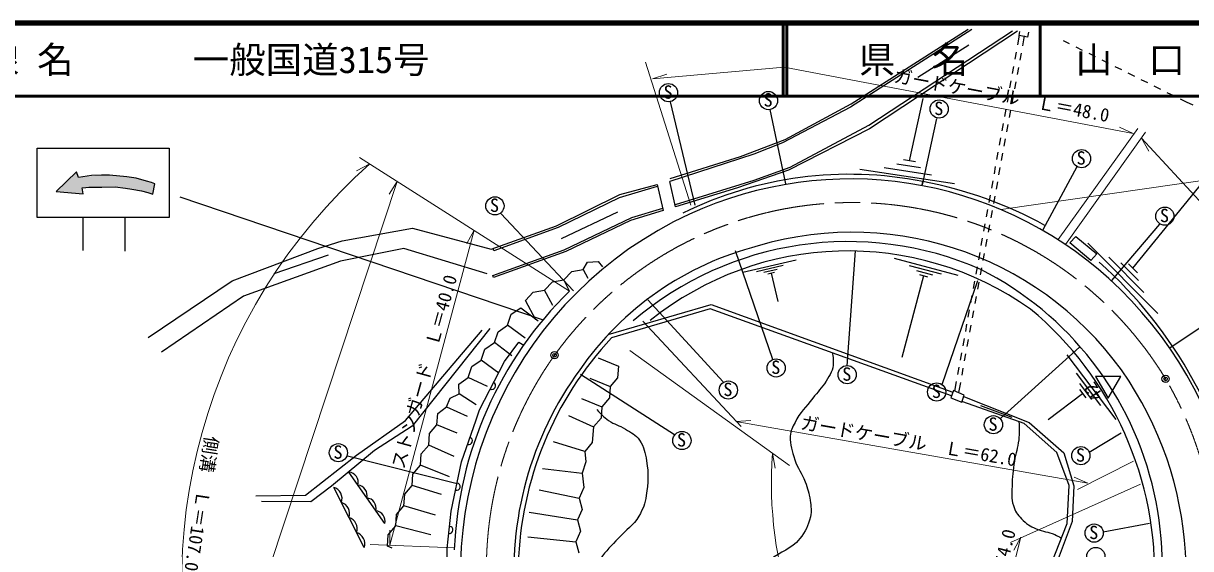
# Model space of a CAD drawing. Units: millimetres, scale not verified. Extents: x 40000 to 680000, y 20000 to 380000.
# Drawn here: x 193480 to 353658, y 307839 to 380000 of the extents above; entities that cross this region are included whole.
import ezdxf
from ezdxf.enums import TextEntityAlignment as Align

# ---------------------------------------------------------------- set-up
doc = ezdxf.new("R2010")
doc.units = ezdxf.units.MM
doc.header["$LTSCALE"] = 1000
doc.header["$PDMODE"] = 32
doc.header["$PDSIZE"] = 500
doc.linetypes.add('CHAIN', pattern=[18.5, 12, -1.5, 3.5, -1.5])
for name, color, linetype, lineweight in [('M-BGD', 7, 'Continuous', 25), ('M-BMK', 2, 'CHAIN', 13), ('M-BMK-SRVR', 3, 'Continuous', 25), ('M-STR-HTXT', 7, 'Continuous', 13), ('M-STR-STRC', 7, 'Continuous', 25), ('M-TTL', 2, 'Continuous', 140), ('M-TTL-LINE', 7, 'Continuous', 50)]:
    doc.layers.add(name, color=color, linetype=linetype, lineweight=lineweight)
doc.layers.add('M-TTL-TXT', color=7, linetype='Continuous')
doc.styles.add('ＭＳ ゴシック', font='')
doc.styles.get('ＭＳ ゴシック').set_extended_font_data('MS Gothic')

msp = doc.modelspace()

# ---------------------------------------------------------------- hatches: boundary and pattern name
at = {"layer": 'M-STR-STRC'}
for points in [[(201570, 357390), (201678, 356588), (197985, 356921), (200765, 359583), (201065, 358841), (203875, 359111), (204614, 359129), (205280, 359165), (207677, 358931), (208974, 358715), (210361, 358319), (211046, 358138), (211514, 357940), (211262, 356553), (209692, 356997), (208367, 357214), (207477, 357356), (206339, 357481), (204260, 357510), (203395, 357505), (202952, 357505), (202471, 357477), (202102, 357477)], [(201570, 357390), (201678, 356588), (197985, 356921), (200765, 359583), (201065, 358841), (203875, 359111), (204614, 359129), (205280, 359165), (207677, 358931), (208974, 358715), (210361, 358319), (211046, 358138), (211514, 357940), (211262, 356553), (209692, 356997), (208367, 357214), (207477, 357356), (206339, 357481), (204849, 357569), (203449, 357546), (202678, 357525), (202379, 357493), (202051, 357441)]]:
    msp.add_hatch(color=256, dxfattribs=at).paths.add_polyline_path(points)

# ---------------------------------------------------------------- linework, layer by layer
at = {"layer": 'M-BGD'}
for p, q in [((329939, 377041), (330180, 378364)), ((330828, 378283), (330574, 376903)), ((316206, 372597), (323219, 377056)), ((336144, 377647), (336993, 377223)), ((337888, 376776), (338782, 376328)), ((329581, 375073), (329760, 376057)), ((330393, 375919), (330211, 374936)), ((339677, 375881), (340571, 375434)), ((341466, 374987), (342360, 374540)), ((329224, 373105), (329403, 374089)), ((330030, 373953), (329849, 372969)), ((343254, 374092), (344149, 373645)), ((328866, 371137), (329045, 372121)), ((329668, 371986), (329486, 371002)), ((345043, 373198), (345938, 372751)), ((346832, 372303), (347726, 371856)), ((328509, 369169), (328687, 370153)), ((329305, 370019), (329124, 369035)), ((348621, 371409), (349515, 370962)), ((350410, 370515), (351304, 370067)), ((282237, 369232), (285642, 355044)), ((315087, 361104), (316945, 369653)), ((352199, 369620), (353048, 369195)), ((353048, 369195), (353958, 368820)), ((295912, 368151), (298074, 357936)), ((328151, 367202), (328330, 368186)), ((328943, 368052), (328762, 367068)), ((327793, 365234), (327972, 366218)), ((328580, 366085), (328399, 365102)), ((327436, 363266), (327615, 364250)), ((328218, 364118), (328037, 363135)), ((327078, 361298), (327257, 362282)), ((327855, 362151), (327674, 361168)), ((316597, 360133), (313354, 360634)), ((315897, 360979), (314276, 361229)), ((321238, 357941), (308268, 359943)), ((318107, 359162), (311622, 360163)), ((326721, 359331), (326900, 360315)), ((327493, 360184), (327312, 359201)), ((338059, 360279), (333357, 351631)), ((345746, 346353), (356792, 359971)), ((280445, 357858), (281296, 354290)), ((282981, 354812), (282170, 358257)), ((326363, 357363), (326542, 358347)), ((327131, 358217), (326949, 357234)), ((326006, 355395), (326184, 356379)), ((326768, 356251), (326587, 355267)), ((267332, 350460), (275034, 354109)), ((325648, 353427), (325827, 354411)), ((326406, 354284), (326224, 353300)), ((258983, 353896), (268995, 343234)), ((325290, 351460), (325469, 352443)), ((349389, 352401), (342795, 344672)), ((326043, 352317), (325862, 351333)), ((324933, 349492), (325112, 350476)), ((325681, 350350), (325499, 349367)), ((349165, 340141), (339561, 349822)), ((227915, 345614), (235373, 348190)), ((296313, 333810), (291206, 348768)), ((306528, 332959), (307684, 348768)), ((312974, 347752), (321723, 345426)), ((324575, 347524), (324754, 348508)), ((325318, 348383), (325137, 347400)), ((347225, 343018), (342423, 347859)), ((268739, 345919), (270298, 346187)), ((270298, 346187), (270881, 347180)), ((270298, 346187), (270932, 345003)), ((270881, 347180), (272343, 347298)), ((272343, 347298), (272951, 346562)), ((292193, 345807), (299506, 347536)), ((294098, 345914), (297754, 346779)), ((295089, 345805), (296917, 346238)), ((315050, 346754), (319425, 345591)), ((316033, 346046), (318220, 345465)), ((324218, 345556), (324396, 346540)), ((324956, 346416), (324775, 345433)), ((346486, 344686), (344085, 347106)), ((346346, 345748), (345146, 346959)), ((265010, 343351), (266096, 344501)), ((266096, 344501), (267654, 344769)), ((267654, 344769), (268739, 345919)), ((268436, 343223), (267654, 344769)), ((295623, 345588), (296537, 345804)), ((296080, 345696), (297002, 341796)), ((317016, 345339), (314025, 334090)), ((316469, 345484), (317563, 345194)), ((319541, 330405), (324466, 344694)), ((323860, 343588), (324039, 344572)), ((324593, 344449), (324412, 343466)), ((262366, 341934), (263452, 343083)), ((263452, 343083), (265010, 343351)), ((266133, 341258), (265010, 343351)), ((263784, 339290), (262366, 341934)), ((289503, 330770), (279166, 342019)), ((323502, 341621), (323681, 342605)), ((324231, 342482), (324050, 341499)), ((259930, 338545), (260433, 340044)), ((260433, 340044), (261735, 340942)), ((261735, 340942), (264132, 339137)), ((323145, 339653), (323324, 340637)), ((323868, 340516), (323687, 339532)), ((358594, 340625), (350690, 335315)), ((258629, 337647), (259930, 338545)), ((262327, 336740), (259930, 338545)), ((322787, 337685), (322966, 338669)), ((323506, 338549), (323325, 337565)), ((258126, 336148), (258629, 337647)), ((322430, 335717), (322608, 336701)), ((323144, 336582), (322962, 335598)), ((256322, 333751), (256825, 335250)), ((256825, 335250), (258126, 336148)), ((260523, 334344), (258126, 336148)), ((261488, 336204), (262136, 335798)), ((327628, 325784), (338391, 335512)), ((255020, 332854), (256322, 333751)), ((258719, 331947), (256322, 333751)), ((272359, 334033), (275136, 332898)), ((322072, 333750), (322251, 334733)), ((322781, 334615), (322600, 333631)), ((336668, 334472), (343381, 325567)), ((254518, 331354), (255020, 332854)), ((282814, 323473), (269924, 331742)), ((275136, 332898), (275031, 331320)), ((321714, 331782), (321893, 332766)), ((322419, 332648), (322237, 331665)), ((337950, 331947), (341307, 327495)), ((253216, 330457), (254518, 331354)), ((253281, 329119), (253216, 330457)), ((257150, 330093), (254518, 331354)), ((271224, 331256), (274001, 330121)), ((274001, 330121), (273896, 328543)), ((275031, 331320), (274001, 330121)), ((321295, 329474), (321536, 330798)), ((322056, 330681), (321802, 329301)), ((338394, 330536), (340072, 328309)), ((251537, 327310), (252045, 328501)), ((252045, 328501), (253281, 329119)), ((255606, 327577), (253281, 329119)), ((270089, 328479), (272866, 327344)), ((273896, 328543), (272866, 327344)), ((338837, 329124), (334087, 325544)), ((338417, 329681), (339256, 328568)), ((250339, 326427), (251537, 327310)), ((251537, 327310), (254362, 326052)), ((272866, 327344), (272761, 325766)), ((329172, 325840), (324885, 327437)), ((250236, 324850), (250339, 326427)), ((268302, 326113), (271730, 324567)), ((272761, 325766), (271730, 324567)), ((249102, 322072), (249206, 323649)), ((249206, 323649), (250236, 324850)), ((253013, 323716), (250236, 324850)), ((271730, 324567), (271524, 322401)), ((339738, 321118), (344101, 323745)), ((248073, 320872), (249102, 322072)), ((252597, 320503), (249102, 322072)), ((270545, 321198), (266226, 322513)), ((271524, 322401), (270545, 321198)), ((237940, 320590), (253013, 316784)), ((247969, 319294), (248073, 320872)), ((270545, 321198), (270676, 319786)), ((246940, 318094), (247969, 319294)), ((251935, 317689), (247969, 319294)), ((264737, 318872), (270143, 318205)), ((270676, 319786), (270143, 318205)), ((243067, 311284), (238149, 318347)), ((246836, 316516), (246940, 318094)), ((270143, 318205), (270377, 316230)), ((240239, 307987), (236077, 316257)), ((245806, 315316), (246836, 316516)), ((250875, 315273), (246836, 316516)), ((264244, 315927), (269764, 314773)), ((270377, 316230), (269764, 314773)), ((245703, 313738), (245806, 315316)), ((269764, 314773), (270147, 313239)), ((244570, 310961), (244673, 312538)), ((244673, 312538), (245703, 313738)), ((250015, 312427), (245703, 313738)), ((262898, 312860), (269534, 311782)), ((270147, 313239), (269534, 311782)), ((243540, 309761), (244570, 310961)), ((249386, 309746), (244570, 310961)), ((269534, 311782), (269917, 310248)), ((341650, 310161), (348015, 311349)), ((243437, 308183), (243540, 309761)), ((262699, 309484), (269304, 308790)), ((269917, 310248), (269304, 308790)), ((244099, 307913), (243437, 308183)), ((269304, 308790), (269687, 307257))]:
    msp.add_line(p, q, dxfattribs=at)
for points in [[(323625, 379164), (306964, 368462), (297661, 363598), (293731, 362008), (282170, 358257)], [(282232, 358670), (291884, 361715), (298010, 364021), (307072, 368922), (323120, 379218)], [(282965, 355114), (293762, 358453), (298708, 360260), (309518, 365989), (329219, 378961)], [(329905, 378923), (309573, 365514), (298466, 359838), (291494, 357406), (282981, 354812)], [(331427, 378784), (331293, 378117), (330108, 378341), (330220, 378875)], [(318761, 366941), (316797, 357806), (316910, 358263)], [(257683, 348980), (266662, 352182), (275337, 356479), (280445, 357858)], [(280439, 357568), (275250, 356027), (266872, 351947), (258062, 348731), (257953, 349056)], [(257987, 345088), (257924, 345368), (267707, 348899), (276962, 353307), (281238, 354616)], [(281296, 354290), (276797, 352912), (267919, 348656), (257987, 345088)], [(210620, 336859), (222132, 344643), (233888, 349061), (237212, 350115), (246900, 351858), (257683, 348980)], [(257141, 345611), (245669, 349057), (236994, 347314), (223698, 342531), (212428, 334829)], [(273751, 337258), (287863, 341356), (321008, 329357)], [(320819, 328817), (287741, 340762), (274199, 336795)], [(257480, 338090), (246840, 324652), (241671, 321308), (235773, 316444), (232915, 314255), (226166, 314315)], [(225375, 315106), (232185, 315167), (239178, 320700), (245927, 325443), (256447, 337847)], [(251637, 307868), (252205, 312976), (253624, 319746), (255610, 325542), (256056, 326921), (259502, 333528), (261488, 336204)], [(322388, 328796), (331509, 325148), (336252, 321013), (337650, 316453), (337407, 311588), (334914, 304961), (326401, 289030), (319469, 276301), (309375, 259519)], [(309536, 259409), (308725, 259949), (320346, 278799), (331899, 300851), (334615, 305918), (336723, 311310), (336966, 316498), (335304, 321039), (330804, 325052), (322388, 328006)], [(253137, 292180), (252205, 296234), (251678, 301707), (251637, 307868)]]:
    msp.add_lwpolyline(points, dxfattribs=at)
for points in [[(337089, 349827), (337906, 350723), (340802, 348350), (339978, 347441)], [(342345, 328492), (344077, 331492), (340613, 331492)], [(321122, 329568), (320733, 328576), (322265, 327967), (322601, 328933)]]:
    msp.add_lwpolyline(points, close=True, dxfattribs=at)
for centre in [(282005, 370471), (295725, 369390), (319148, 368225), (338687, 361415), (258188, 354923), (350119, 353510), (296780, 332667), (306529, 331734), (290213, 329626), (318812, 329363), (326595, 324863), (283849, 322695), (236712, 321016), (338594, 320613), (340413, 309979), (340643, 306772)]:
    msp.add_circle(centre, 1250, dxfattribs=at)
for centre, radius, start, end in [((306815, 307662), 51598, 78.71752, 116.24986), ((306973, 305858), 52766, 47.77313, 114.74819), ((306669, 303544), 55669, 61.00668, 79.39885), ((307688, 304592), 54216, 114.87431, 193.89285), ((307238, 305824), 45477, 33.39169, 106.51778), ((304884, 308097), 42659, 104.35434, 145.2724), ((306649, 304584), 45427, 66.38298, 130.44977), ((306631, 305459), 43273, 54.6443, 128.82711), ((304182, 305598), 45564, 322.09498, 63.0284), ((299982, 301221), 61690, 9.35035, 48.18689), ((305206, 303950), 55368, 337.77945, 47.74638), ((305184, 305573), 52611, 134.30538, 177.69622), ((301332, 304337), 47398, 357.85925, 50.2011), ((308763, 304396), 47375, 136.85172, 178.50979), ((307705, 304713), 46920, 143.83826, 185.31742), ((257779, 330224), 500, 242.4592, 62.4592), ((304188, 304295), 48866, 330.37676, 32.91993), ((254617, 322644), 500, 251.0856, 71.0856), ((238019, 316945), 1407, 344.99907, 84.70984), ((235624, 314733), 1589, 339.97914, 73.45015), ((239249, 315180), 1407, 344.99907, 84.70984), ((252914, 316361), 500, 258.16322, 78.16322), ((236665, 312666), 1589, 339.97914, 73.45015), ((240478, 313414), 1407, 344.99907, 84.70984), ((241708, 311648), 1407, 344.99907, 84.70984), ((237705, 310599), 1589, 339.97914, 73.45015), ((251921, 310422), 500, 263.65981, 83.65981), ((238746, 308531), 1589, 339.97914, 73.45015)]:
    msp.add_arc(centre, radius, start, end, dxfattribs=at)
for points, knots in [([(304474, 334719), (304617, 334186), (304627, 333936), (304621, 333429), (304607, 332348), (304193, 331766), (303624, 330847), (303014, 329863), (302504, 329430), (301810, 328505), (300843, 327216), (300070, 326630), (299372, 325178), (299038, 324484), (298745, 324086), (298723, 323316), (298687, 322023), (298949, 321296), (299336, 320061), (299726, 318815), (300311, 318262), (300753, 317034), (301103, 316061), (301290, 315500), (301438, 314476), (301564, 313598), (301679, 313068), (301474, 312206), (301172, 310942), (300843, 310220), (300020, 309215), (298779, 307699), (297470, 307517), (295952, 306278), (295141, 305617), (294494, 305390), (293952, 304495), (293365, 303526), (293256, 302838), (293141, 301711), (292982, 300156), (293263, 299259), (293628, 297739), (294094, 295794), (294741, 294816), (295654, 293036), (296970, 290472), (297756, 289045), (299411, 286685), (300435, 285225), (301121, 284489), (302194, 283064), (304256, 280329), (305218, 278654), (307329, 275957), (308081, 274996), (308477, 274425), (309356, 273579), (309716, 273231), (309936, 273009), (310410, 272849), (310860, 272697), (311159, 272731), (311626, 272822), (312502, 272992), (313062, 273150), (313707, 273768), (314503, 274530), (314540, 275323), (314680, 276416), (314813, 277464), (314568, 278062), (314572, 279119), (314577, 280504), (314463, 281312), (314788, 282659), (315000, 283540), (315208, 284066), (315815, 284740), (316487, 285486), (317035, 285825), (318004, 286091), (319376, 286467), (320482, 286534), (321625, 285686), (322195, 285262), (322482, 284966), (322841, 284334)], [0, 0, 0, 0, 1, 1, 1, 2, 2, 2, 3, 3, 3, 4, 4, 4, 5, 5, 5, 6, 6, 6, 7, 7, 7, 8, 8, 8, 9, 9, 9, 10, 10, 10, 11, 11, 11, 12, 12, 12, 13, 13, 13, 14, 14, 14, 15, 15, 15, 16, 16, 16, 17, 17, 17, 18, 18, 18, 19, 19, 19, 20, 20, 20, 21, 21, 21, 22, 22, 22, 23, 23, 23, 24, 24, 24, 25, 25, 25, 26, 26, 26, 27, 27, 27, 28, 28, 28, 29, 29, 29, 29]), ([(272167, 326946), (272839, 326218), (273093, 325964), (273788, 325460), (274606, 324867), (275231, 324810), (276086, 324271), (276905, 323754), (277498, 323540), (278031, 322730), (278676, 321752), (278804, 321047), (279004, 319893), (279321, 318062), (279208, 316976), (278950, 315136), (278789, 313982), (278523, 313341), (277950, 312326), (277158, 310921), (276218, 310499), (275140, 309299), (274140, 308186), (273500, 307622), (272626, 306407), (271991, 305524), (271533, 305045), (271221, 304002), (270900, 302929), (271000, 302254), (271086, 301138), (271210, 299527), (271672, 298686), (272032, 297111), (272530, 294934), (272615, 293664), (273275, 291530), (273754, 289979), (273934, 289051), (274734, 287639), (275696, 285941), (276347, 285035), (277653, 283585), (278633, 282496), (279233, 281928), (280342, 280971), (282681, 278953), (284185, 278056), (286531, 276045), (288121, 274682), (289024, 273915), (290422, 272356), (291708, 270922), (292485, 270141), (293503, 268505), (294330, 267177), (294597, 266624), (295327, 264938)], [0, 0, 0, 0, 1, 1, 1, 2, 2, 2, 3, 3, 3, 4, 4, 4, 5, 5, 5, 6, 6, 6, 7, 7, 7, 8, 8, 8, 9, 9, 9, 10, 10, 10, 11, 11, 11, 12, 12, 12, 13, 13, 13, 14, 14, 14, 15, 15, 15, 16, 16, 16, 17, 17, 17, 18, 18, 18, 19, 19, 19, 19]), ([(330093, 325302), (330145, 324149), (330149, 323773), (330059, 322799), (329952, 321637), (329638, 321024), (329471, 319869), (329275, 318516), (329163, 317752), (329147, 316386), (329134, 315370), (329032, 314763), (329327, 313791), (329574, 312977), (329866, 312542), (330456, 311929), (331116, 311243), (331604, 310950), (332474, 310560), (333419, 310136), (334068, 310216), (335008, 309780), (335378, 309608), (335521, 309546), (335938, 309302)], [0, 0, 0, 0, 1, 1, 1, 2, 2, 2, 3, 3, 3, 4, 4, 4, 5, 5, 5, 6, 6, 6, 7, 7, 7, 8, 8, 8, 8]), ([(173811, 309165), (175856, 308673), (176421, 308507), (178079, 308030), (181483, 307052), (183404, 306484), (186646, 305058), (189874, 303638), (191515, 302462), (194402, 300436), (197555, 298224), (199136, 296723), (201969, 294113), (204324, 291943), (205308, 290376), (207725, 288275), (209897, 286388), (211220, 285378), (213805, 284113), (215362, 283352), (216328, 283116), (218006, 282683), (220401, 282065), (221769, 281719), (224237, 281546), (227918, 281289), (229993, 281677), (233682, 281789), (235487, 281845), (236498, 282014), (238303, 281952), (239684, 281903), (240177, 281862), (241830, 281668)], [0, 0, 0, 0, 1, 1, 1, 2, 2, 2, 3, 3, 3, 4, 4, 4, 5, 5, 5, 6, 6, 6, 7, 7, 7, 8, 8, 8, 9, 9, 9, 10, 10, 10, 11, 11, 11, 11])]:
    msp.add_open_spline(points, degree=3, knots=knots, dxfattribs=at)
at = {"layer": 'M-BMK'}
for centre, radius, start, end in [((307224, 305105), 50277, 31.21227, 144.34424), ((307803, 305050), 50780, 144.67387, 225.36271), ((306442, 305480), 50756, 328.18938, 30.39333)]:
    msp.add_arc(centre, radius, start, end, dxfattribs=at)
at = {"layer": 'M-BMK-SRVR'}
for centre in [(266373, 334412), (350224, 331159)]:
    msp.add_circle(centre, 500, dxfattribs=at)
for p in [(266373, 334412), (350224, 331159)]:
    msp.add_point(p, dxfattribs=at)
at = {"layer": 'M-STR-HTXT'}
for p, q in [((285052, 355001), (278843, 374682)), ((279826, 372355), (281772, 373034)), ((335483, 350319), (346428, 365561)), ((345769, 364876), (343898, 365741)), ((336470, 349616), (347482, 365034)), ((346909, 364245), (347900, 362437)), ((241013, 360682), (239186, 359728)), ((239598, 361583), (268436, 343223)), ((244764, 358294), (243662, 356552)), ((243752, 308307), (255330, 351567)), ((255330, 351567), (254330, 349765)), ((278490, 339095), (291989, 324623)), ((276706, 335082), (298596, 319272)), ((291229, 325299), (293285, 325446)), ((291229, 325299), (339569, 316817)), ((296282, 320944), (296632, 318912)), ((338147, 315962), (345822, 319880)), ((339569, 316817), (337685, 317655)), ((346795, 316692), (328958, 308692)), ((243752, 308307), (243787, 310368)), ((321327, 274253), (330357, 309429)), ((330357, 309429), (329375, 307616)), ((241083, 308410), (252645, 307964))]:
    msp.add_line(p, q, dxfattribs=at)
for points in [[(279826, 372355), (297885, 373997), (345769, 364876)], [(374781, 289812), (358766, 351415), (346909, 364245)], [(275633, 232028), (237760, 254484), (219610, 282120), (244764, 358294)]]:
    msp.add_lwpolyline(points, dxfattribs=at)
for centre, radius, start, end in [((292012, 303246), 76810, 131.60253, 263.06233), ((351197, 316854), 55067, 175.74052, 222.50187)]:
    msp.add_arc(centre, radius, start, end, dxfattribs=at)
at = {"layer": 'M-STR-STRC', "lineweight": 13}
msp.add_line((327677, 354449), (374164, 361113), dxfattribs=at)
at = {"layer": 'M-STR-STRC'}
for p, q in [((214962, 356170), (264675, 339316)), ((201629, 353290), (201629, 348777)), ((207412, 353372), (207412, 348696))]:
    msp.add_line(p, q, dxfattribs=at)
for points in [[(195452, 362853), (213500, 362853), (213500, 353345), (195393, 353345), (195393, 362853)], [(211262, 356553), (211514, 357940), (211046, 358138), (210361, 358319), (208974, 358715), (207677, 358931), (205280, 359165), (204198, 359161), (202820, 359080), (201065, 358841), (200765, 359583), (197985, 356921), (201678, 356588), (201570, 357390), (202051, 357441), (202471, 357477), (202952, 357505), (203395, 357505), (204260, 357510), (206076, 357532), (207477, 357356), (208367, 357214), (209692, 356997), (210577, 356751)]]:
    msp.add_lwpolyline(points, close=True, dxfattribs=at)
at = {"layer": 'M-TTL'}
msp.add_line((680000, 380000), (40000, 380000), dxfattribs=at)
at = {"layer": 'M-TTL-LINE'}
for p, q in [((297750, 380000), (297750, 370000)), ((298250, 380000), (298250, 370000)), ((333000, 380000), (333000, 370000)), ((40000, 370000), (680000, 370000))]:
    msp.add_line(p, q, dxfattribs=at)

# ---------------------------------------------------------------- texts
at = {"layer": 'M-BGD', "style": 'ＭＳ ゴシック'}
for p in [(281327, 369098), (295046, 368017), (318470, 366851), (338009, 360041), (257509, 353550), (349440, 352137), (296101, 331293), (305850, 330361), (289534, 328253), (318133, 327989), (325916, 323490), (283170, 321321), (236033, 319643), (337915, 319240), (339734, 308605)]:
    msp.add_text('S', height=1833, dxfattribs=at).set_placement(p, align=Align.BOTTOM_LEFT)
msp.add_text('42', height=1833, rotation=122.558, dxfattribs=at).set_placement((342209, 329114), align=Align.BOTTOM_LEFT)
at = {"layer": 'M-STR-HTXT', "style": 'ＭＳ ゴシック'}
for s, rotation, p in [('ガードケーブル\u3000Ｌ＝48.0', 349.367, (312727, 371416)), ('ストンガード\u3000Ｌ＝40.0', 74.573, (246242, 318494)), ('ガードケーブル\u3000Ｌ＝62.0', 350.048, (299954, 323768)), ('側溝\u3000Ｌ＝107.0', 261.152, (217917, 323489)), ('ガードケーブル\u3000Ｌ＝54.0', 75.603, (322758, 281049))]:
    msp.add_text(s, height=1833, rotation=rotation, dxfattribs=at).set_placement(p, align=Align.BOTTOM_LEFT)
at = {"layer": 'M-TTL-TXT', "style": 'ＭＳ ゴシック'}
for s, p in [('路 線 名', (180380, 375000)), ('一般国道315号', (216734, 375000))]:
    msp.add_text(s, height=3666, dxfattribs=at).set_placement(p, align=Align.MIDDLE_LEFT)
for s, p in [('県\u3000名', (315625, 375000)), ('山\u3000口\u3000県', (350375, 375000))]:
    msp.add_text(s, height=3666, dxfattribs=at).set_placement(p, align=Align.MIDDLE_CENTER)

doc.saveas('drawing.dxf')
